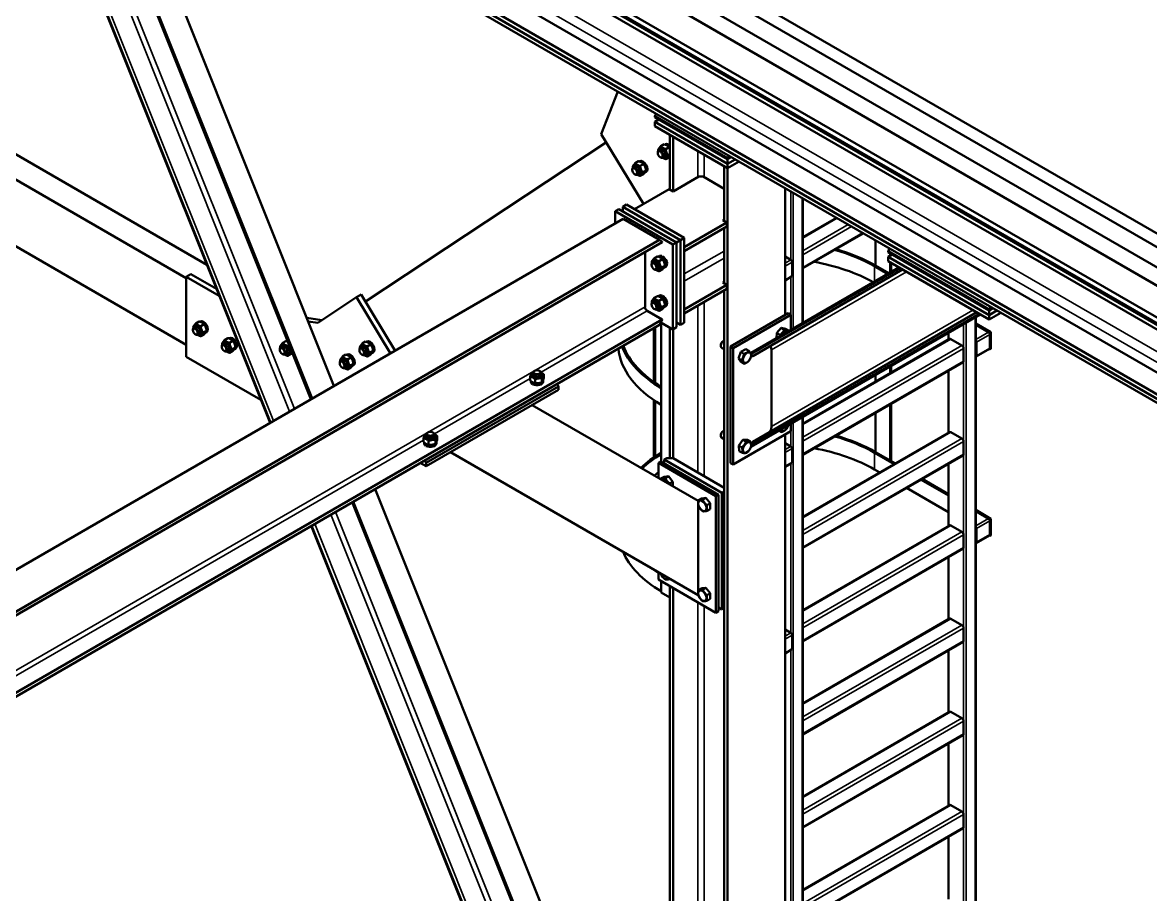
# Model space of a CAD drawing. Header units: millimetres. Extents: x 0 to 15979, y 0 to 11286.
# Drawn here: x 8316 to 11084, y 6516 to 8654 of the extents above; entities that cross this region are included whole.
import ezdxf

# ---------------------------------------------------------------- set-up
doc = ezdxf.new("R2010")
doc.units = ezdxf.units.MM
doc.header["$LTSCALE"] = 19
doc.layers.add('Видимые тонкие (ГОСТ)', color=7, linetype='Continuous', lineweight=35)
doc.layers.add('Видимый контур (ГОСТ)', color=7, linetype='Continuous', lineweight=50)

msp = doc.modelspace()

# ---------------------------------------------------------------- linework, layer by layer
at = {"layer": 'Видимые тонкие (ГОСТ)'}
for p, q in [((7804.2, 9749.9), (12269.6, 7171.8)), ((7781.6, 9736.8), (12269.6, 7145.7)), ((9025, 7731.3), (8406.7, 9276.3)), ((8971.7, 7700.5), (8364.3, 9218.5)), ((8983.3, 7707.2), (8371, 9237.4)), ((8932.2, 7677.7), (8324.8, 9195.7)), ((8925.5, 7673.9), (8320.9, 9184.8)), ((9973.2, 8275.1), (9973.2, 8339.2)), ((9988.8, 8275.1), (9988.8, 8330.2)), ((10201.3, 8072.4), (10201.3, 8240.2)), ((10207.6, 7904.6), (10207.6, 8236.5)), ((10229.6, 7917.2), (10229.6, 8223.9)), ((10230.9, 8125.8), (10315.1, 8174.5)), ((10230.9, 8094.8), (10342, 8159)), ((10230.9, 8085), (10350.5, 8154.1)), ((10230.9, 8054), (10377.3, 8138.5)), ((9940, 8037.9), (10037.6, 8094.2)), ((9940, 8019.9), (10037.6, 8076.3)), ((10187.5, 8064.4), (10201.3, 8072.4)), ((10187.5, 8057.1), (10204.5, 8066.9)), ((10409.5, 8058.3), (10406.7, 8056.7)), ((10406.7, 8056.7), (10406.7, 8019.5)), ((10104.6, 7841), (10470.3, 8052.2)), ((10154.1, 7852.3), (10485.3, 8043.5)), ((10187.5, 8023.6), (10204.5, 8033.4)), ((10201.3, 7938.1), (10201.3, 8030.1)), ((5608.3, 5511.9), (9843.7, 7957.2)), ((9588.5, 7796.8), (9849.3, 7947.4)), ((9973.2, 7551.3), (9973.2, 7959.9)), ((9988.8, 7542.3), (9988.8, 7968.9)), ((10154.1, 7664.1), (10648.3, 7949.4)), ((10104.1, 7617.9), (10663.3, 7940.8)), ((10625.5, 5601.3), (10625.5, 7914.9)), ((10631.9, 5601.3), (10631.9, 7918.6)), ((10653.8, 5613.9), (10653.8, 7931.2)), ((10589.5, 7877.7), (10589.5, 7894.1)), ((10657.4, 7912), (10655.1, 7910.7)), ((10686.3, 7895.2), (10655.1, 7877.2)), ((10689.5, 7889.7), (10657, 7870.9)), ((10230.9, 7668.6), (10594.1, 7878.3)), ((10230.9, 7637.6), (10620.9, 7862.8)), ((10230.9, 7627.8), (10625.2, 7855.4)), ((10689.5, 7856.2), (10657, 7837.5)), ((10230.9, 7596.7), (10625.2, 7824.4)), ((9326.8, 7645.7), (9561.9, 7781.5)), ((10589.5, 7649), (10589.5, 7801.7)), ((10207.6, 5356.3), (10207.6, 7673.6)), ((10229.6, 5369), (10229.6, 7686.3)), ((10201.3, 7615.2), (10201.3, 7651.9)), ((10230.9, 7440), (10594.1, 7649.7)), ((5811.1, 5615.9), (9300.3, 7630.4)), ((10187.5, 7607.2), (10201.3, 7615.2)), ((10230.9, 7408.9), (10620.9, 7634.1)), ((10230.9, 7399.1), (10625.2, 7626.8)), ((10187.5, 7599.9), (10204.5, 7609.7)), ((10230.9, 7368.1), (10625.2, 7595.8)), ((10409.5, 7601.1), (10406.7, 7599.4)), ((10406.7, 7599.4), (10406.7, 7558.6)), ((10187.5, 7566.4), (10204.5, 7576.2)), ((10201.3, 7157.9), (10201.3, 7572.8)), ((10589.5, 7420.4), (10589.5, 7573.1)), ((9898.5, 5548.2), (9126.1, 7478.6)), ((9904.6, 5369), (9072.8, 7447.8)), ((9904.6, 5404.7), (9084.4, 7454.5)), ((10657.4, 7454.7), (10655.1, 7453.4)), ((9868.5, 5317.2), (9026.6, 7421.2)), ((9875.7, 5319.9), (9033.3, 7425)), ((10230.9, 7211.4), (10594.1, 7421)), ((10686.3, 7438), (10655.1, 7420)), ((10689.5, 7432.5), (10657, 7413.7)), ((10230.9, 7180.3), (10620.9, 7405.5)), ((10230.9, 7170.5), (10625.2, 7398.2)), ((10689.5, 7399), (10657, 7380.2)), ((10230.9, 7139.5), (10625.2, 7367.2)), ((10589.5, 7191.8), (10589.5, 7344.5)), ((9973.2, 5259.4), (9973.2, 7232.8)), ((9988.8, 5259.4), (9988.8, 7223.9)), ((10230.9, 6982.7), (10594.1, 7192.4)), ((10230.9, 6951.7), (10620.9, 7176.9)), ((10230.9, 6941.9), (10625.2, 7169.6)), ((10187.5, 7150), (10201.3, 7157.9)), ((10187.5, 7142.6), (10204.5, 7152.4)), ((10187.5, 7109.1), (10204.5, 7118.9)), ((10201.3, 5356.3), (10201.3, 7115.6)), ((10230.9, 6910.9), (10625.2, 7138.5)), ((10589.5, 6963.2), (10589.5, 7115.9)), ((10230.9, 6754.1), (10594.1, 6963.8)), ((10230.9, 6723.1), (10620.9, 6948.3)), ((10230.9, 6713.3), (10625.2, 6940.9)), ((10230.9, 6682.3), (10625.2, 6909.9)), ((10589.5, 6734.6), (10589.5, 6887.3)), ((10230.9, 6525.5), (10594.1, 6735.2)), ((10230.9, 6494.5), (10620.9, 6719.7)), ((10230.9, 6484.7), (10625.2, 6712.3)), ((10230.9, 6453.6), (10625.2, 6681.3)), ((10589.5, 6505.9), (10589.5, 6658.7))]:
    msp.add_line(p, q, dxfattribs=at)
at = {"layer": 'Видимый контур (ГОСТ)'}
for p, q in [((5923.6, 11043), (12683.6, 7140.2)), ((5966.1, 11067.5), (12726, 7164.7)), ((6033.9, 11061.8), (13706, 6632.3)), ((5923.6, 10998.1), (12683.6, 7095.3)), ((5855.7, 10958.9), (13527.9, 6529.4)), ((7425.5, 10038.3), (13249.6, 6675.8)), ((7571.9, 9949.7), (12408.5, 7157.3)), ((12408.5, 7145.9), (7571.9, 9938.3)), ((7425.5, 9842.8), (13080.3, 6578)), ((7571.9, 9779.9), (12408.5, 6987.5)), ((12408.5, 6976.1), (7571.9, 9768.5)), ((12269.6, 7120.8), (7760, 9724.4)), ((9024, 7730.8), (8405.3, 9277.1)), ((9026.8, 7732.3), (8409.6, 9274.6)), ((9080.5, 7763.4), (8495.7, 9224.9)), ((8923.7, 7672.8), (8320.9, 9179.2)), ((7878.1, 8574.8), (8768.5, 8060.7)), ((9776.7, 8485.3), (9736.5, 8381.1)), ((7979.9, 8453.9), (8718.1, 8027.7)), ((9871.4, 8430.6), (9867.9, 8424.5)), ((9867.9, 8424.5), (10046.1, 8321.6)), ((9867.9, 8424.5), (9867.9, 8422.1)), ((10046.1, 8319.2), (9867.9, 8422.1)), ((9877.8, 8416.4), (9867.9, 8410.6)), ((9867.9, 8410.6), (10046.1, 8307.8)), ((9867.9, 8400), (9867.9, 8410.6)), ((9867.9, 8400), (10046.1, 8297.1)), ((9157.6, 7970.1), (9748.8, 8360.9)), ((9736.5, 8381.1), (9840.1, 8209.7)), ((9904.6, 8245.3), (9904.6, 8378.8)), ((9913.1, 8240.4), (9913.1, 8373.9)), ((9875.1, 8334.6), (9875.1, 8335.9)), ((9881.8, 8343.2), (9877.2, 8340.5)), ((9882.3, 8351.2), (9890.5, 8356)), ((9893.7, 8356.1), (9892.3, 8355.3)), ((9894.5, 8344.2), (9902.7, 8348.9)), ((9900.7, 8328.4), (9904.6, 8330.7)), ((9819.6, 8309.8), (9827.8, 8314.5)), ((9831, 8314.7), (9829.7, 8313.9)), ((9831.8, 8302.7), (9840, 8307.5)), ((9881, 8324.4), (9882.2, 8323.7)), ((9891.8, 8325.9), (9887.2, 8323.2)), ((9894.5, 8319.7), (9902.7, 8324.4)), ((10037.6, 8168.5), (10037.6, 8302)), ((10046.1, 8321.6), (10049.6, 8327.8)), ((10055.3, 8324.5), (10046.1, 8319.2)), ((10046.1, 8321.6), (10046.1, 8319.2)), ((10046.1, 8319.2), (10046.1, 8307.8)), ((10046.1, 8307.8), (10065.2, 8318.8)), ((10046.1, 8297.1), (10074.3, 8313.5)), ((10046.1, 8297.1), (10046.1, 8307.8)), ((7979.9, 8290.6), (8718.1, 7864.4)), ((9812.4, 8293.1), (9812.4, 8294.5)), ((9819.2, 8301.8), (9814.5, 8299.1)), ((9818.3, 8282.9), (9819.5, 8282.2)), ((9829.2, 8284.5), (9824.5, 8281.7)), ((9831.8, 8278.2), (9840, 8283)), ((9838, 8286.9), (9846.2, 8291.7)), ((9846.3, 8288.3), (9842.9, 8286.3)), ((9976.1, 8276.7), (9913.1, 8240.4)), ((9986, 8276.7), (9976.1, 8276.7)), ((9986, 8276.7), (10037.6, 8246.9)), ((10046.1, 5147.9), (10046.1, 8297.1)), ((10187.5, 7937.1), (10187.5, 8248.2)), ((9818, 8196.9), (9903.2, 8246.1)), ((9913.1, 8240.4), (9903.2, 8246.1)), ((10230.9, 7918), (10230.9, 8223.1)), ((9779.5, 8197.1), (9770.3, 8191.8)), ((9911.7, 8110.2), (9770.3, 8191.8)), ((9770.3, 8191.8), (9770.3, 8161.6)), ((9779.5, 8197.1), (9920.9, 8115.5)), ((9789.4, 8202.8), (9798.6, 8208.1)), ((9930.8, 8121.2), (9789.4, 8202.8)), ((9789.4, 8202.8), (9789.4, 8191.4)), ((9798.6, 8208.1), (9940, 8126.5)), ((5394.6, 5635.3), (9790.5, 8173.3)), ((9790.5, 8173.3), (9879.6, 8121.8)), ((9940, 8104), (10044.6, 8164.5)), ((10034.7, 8170.2), (10037.6, 8171.8)), ((10044.6, 8164.5), (10034.7, 8170.2)), ((10044.6, 8154.7), (10044.6, 8164.5)), ((10230.9, 8127.9), (10313.4, 8175.5)), ((9940, 8094.2), (10044.6, 8154.7)), ((10037.6, 8015), (10037.6, 8150.6)), ((10230.9, 8051.9), (10379.1, 8137.5)), ((5483.7, 5583.9), (9879.6, 8121.8)), ((5491.8, 5579.2), (9885.5, 8115.9)), ((9879.6, 8121.8), (9885.5, 8117.1)), ((9885.5, 8117.1), (9885.5, 8115.9)), ((9920.9, 8115.5), (9911.7, 8110.2)), ((9911.7, 7902), (9911.7, 8110.2)), ((9920.9, 8115.5), (9930.8, 8121.2)), ((9920.9, 8115.5), (9920.9, 7907.3)), ((9930.8, 8121.2), (9940, 8126.5)), ((9930.8, 7913), (9930.8, 8121.2)), ((9940, 8126.5), (9940, 7918.3)), ((10409.5, 8058.3), (10409.5, 8120)), ((9843.7, 8091.7), (9843.7, 7957.2)), ((9866.1, 8076.2), (9874.3, 8081)), ((9876.2, 8080.3), (9879.3, 8082.1)), ((9885, 8082.3), (9885, 8080)), ((9940, 8104), (9940, 8094.2)), ((10444.2, 8100), (10440.6, 8093.8)), ((10440.6, 8093.8), (10688.1, 7950.9)), ((10440.6, 8091.4), (10440.6, 8093.8)), ((10688.1, 7948.5), (10440.6, 8091.4)), ((10450.5, 8085.7), (10440.6, 8080)), ((10444.9, 8088.9), (10444.9, 8082.4)), ((10447.7, 8087.3), (10447.7, 8084)), ((9859.9, 8060.1), (9859.9, 8061.4)), ((9865.7, 8068.2), (9861.9, 8066)), ((9878.4, 8069.2), (9886.6, 8073.9)), ((9882.7, 8077.1), (9882.7, 8079.7)), ((9884.1, 8078.9), (9884.1, 8076.1)), ((9884.5, 8053.4), (9892.7, 8058.1)), ((9891.1, 8053.7), (9894.6, 8055.7)), ((10104, 7844.8), (10466.8, 8054.2)), ((10201.3, 8072.4), (10187.5, 8080.4)), ((10204.5, 8033.4), (10204.5, 8066.9)), ((10406.7, 8056.7), (10438.9, 8038.1)), ((10409.5, 8058.3), (10441.7, 8039.7)), ((10440.6, 8080), (10688.1, 7937.1)), ((10440.6, 8080), (10440.6, 8069.3)), ((10688.1, 7926.5), (10440.6, 8069.3)), ((10444.9, 8066.9), (10444.9, 8041.5)), ((10447.7, 8065.3), (10447.7, 8043.2)), ((8718.1, 8031), (8729.4, 8037.5)), ((8799.1, 7984.2), (8718.1, 8031)), ((8718.1, 8031), (8718.1, 7835)), ((8729.4, 8037.5), (8792.3, 8001.2)), ((9865.7, 8049.9), (9866.9, 8049.2)), ((9875.7, 8050.9), (9871.9, 8048.7)), ((9878.4, 8044.7), (9886.6, 8049.4)), ((10107.9, 7836.6), (10475.8, 8049)), ((10187.5, 8022.1), (10203.5, 8031.4)), ((9940, 7950.5), (10044.6, 8011)), ((9940, 7940.7), (10044.6, 8001.2)), ((10034.7, 8016.7), (10037.6, 8018.3)), ((10044.6, 8011), (10034.7, 8016.7)), ((10044.6, 8001.2), (10044.6, 8011)), ((9135.9, 7980.7), (9040.8, 7917.9)), ((9135.9, 7980.7), (9147.2, 7987.2)), ((9219, 7843.3), (9135.9, 7980.7)), ((9147.2, 7987.2), (9230.3, 7849.8)), ((9865.7, 7971), (9861.9, 7968.9)), ((9866.1, 7979.1), (9874.3, 7983.8)), ((9876.2, 7983.2), (9879.3, 7985)), ((9878.4, 7972), (9886.6, 7976.7)), ((9882.7, 7980), (9882.7, 7982.6)), ((9884.1, 7981.7), (9884.1, 7979)), ((9885, 7985.2), (9885, 7982.8)), ((10037.6, 7514.1), (10037.6, 7997.1)), ((9849.3, 7947.4), (9885.5, 7926.5)), ((9859.9, 7962.9), (9859.9, 7964.3)), ((9865.7, 7952.7), (9866.9, 7952)), ((9875.7, 7953.7), (9871.9, 7951.5)), ((9878.4, 7947.5), (9886.6, 7952.2)), ((9884.5, 7956.2), (9892.7, 7960.9)), ((9891.1, 7956.5), (9894.6, 7958.6)), ((9940, 7950.5), (9940, 7940.7)), ((10107.9, 7626.5), (10657.8, 7943.9)), ((10688.1, 7950.9), (10691.6, 7957.1)), ((10697.3, 7953.8), (10688.1, 7948.5)), ((10688.1, 7948.5), (10688.1, 7950.9)), ((10688.1, 7948.5), (10688.1, 7937.1)), ((10688.1, 7937.1), (10707.2, 7948.1)), ((10716.4, 7942.8), (10688.1, 7926.5)), ((5655.9, 5484.5), (9885.5, 7926.5)), ((8741.5, 7916.8), (8749.7, 7921.5)), ((8752.9, 7921.7), (8751.5, 7920.9)), ((9013.6, 7930.4), (9051, 7924.6)), ((9040.8, 7917.9), (9017.2, 7921.6)), ((9885.5, 7925.2), (9879.6, 7913.6)), ((9882.3, 7918.9), (9911.7, 7902)), ((9883.4, 7577.8), (9883.4, 7918.3)), ((9885.5, 7926.5), (9885.5, 7925.2)), ((9920.9, 7918.7), (9930.8, 7913)), ((9930.8, 7913), (9940, 7918.3)), ((10053.8, 7859.9), (10195.3, 7941.6)), ((10201.6, 7937.9), (10060.2, 7856.2)), ((10104, 7613.8), (10666.8, 7938.7)), ((10201.6, 7937.9), (10195.3, 7941.6)), ((10201.6, 7901.1), (10201.6, 7937.9)), ((10655.1, 5615.8), (10655.1, 7932)), ((10655.1, 7916.5), (10692.4, 7895)), ((10688.1, 7937.1), (10688.1, 7926.5)), ((5664, 5479.8), (9879.6, 7913.6)), ((8734.3, 7900.1), (8734.3, 7901.5)), ((8741, 7908.8), (8736.4, 7906.1)), ((8740.2, 7889.9), (8741.4, 7889.2)), ((8751, 7891.5), (8746.4, 7888.8)), ((8753.7, 7909.7), (8761.9, 7914.5)), ((8753.7, 7885.2), (8761.9, 7890)), ((8759.9, 7894), (8768, 7898.7)), ((8768.2, 7895.3), (8764.8, 7893.3)), ((9865.7, 7905.6), (9865.7, 7772.7)), ((9868.6, 7907.3), (9868.6, 7770.7)), ((9904.6, 7586.4), (9904.6, 7906)), ((9920.9, 7907.3), (9911.7, 7902)), ((9913.1, 7586), (9913.1, 7902.8)), ((10165.9, 7880.5), (10166.9, 7893.3)), ((10166.9, 7893.3), (10178, 7905.7)), ((10174.5, 7888.9), (10166.9, 7893.3)), ((10178, 7905.7), (10188, 7903.3)), ((10185.6, 7901.3), (10178, 7905.7)), ((10195.6, 7898.9), (10188, 7903.3)), ((10588.2, 7876.9), (10588.2, 7893.3)), ((10655.1, 7913.2), (10689.5, 7893.4)), ((10657.4, 7912), (10686.3, 7895.2)), ((10692.4, 7895), (10689.5, 7893.4)), ((10689.5, 7893.4), (10689.5, 7852.6)), ((10689.5, 7889.7), (10689.5, 7856.2)), ((10692.4, 7854.2), (10692.4, 7895)), ((8805, 7859.3), (8805, 7860.7)), ((8811.8, 7868), (8807.1, 7865.2)), ((8812.2, 7876), (8820.4, 7880.7)), ((8823.6, 7880.9), (8822.3, 7880.1)), ((8824.4, 7868.9), (8832.6, 7873.6)), ((8954.2, 7860.7), (8949.5, 7858)), ((8954.7, 7868.7), (8962.8, 7873.4)), ((8966.9, 7861.6), (8970.8, 7863.8)), ((9149.6, 7859.2), (9144.9, 7856.5)), ((9150, 7867.3), (9158.2, 7872)), ((9161.4, 7872.1), (9160.1, 7871.4)), ((9162.2, 7860.2), (9170.4, 7864.9)), ((10029.6, 7863), (10029.6, 7861.7)), ((10035.5, 7873.2), (10036.6, 7873.9)), ((10053.8, 7574.1), (10053.8, 7859.9)), ((10060.2, 7856.2), (10053.8, 7859.9)), ((10230.9, 7670.6), (10591.1, 7878.6)), ((10620.9, 7862.8), (10594.1, 7878.3)), ((10657, 7870.9), (10657, 7837.5)), ((8718.1, 7835), (8901.1, 7729.4)), ((8810.9, 7849.1), (8812.1, 7848.4)), ((8821.8, 7850.6), (8817.1, 7847.9)), ((8824.4, 7844.4), (8832.6, 7849.1)), ((8830.6, 7853.1), (8838.8, 7857.9)), ((8838.9, 7854.5), (8835.5, 7852.5)), ((8947.5, 7852), (8947.5, 7853.4)), ((8953.3, 7841.8), (8954.5, 7841.1)), ((8964.2, 7843.3), (8959.5, 7840.6)), ((8966.9, 7837.1), (8975.1, 7841.9)), ((8973, 7845.8), (8977, 7848.2)), ((9101.8, 7835.4), (9110, 7840.1)), ((9113.2, 7840.3), (9111.8, 7839.5)), ((9114, 7828.3), (9122.2, 7833)), ((9142.8, 7850.6), (9142.8, 7851.9)), ((9148.7, 7840.4), (9149.9, 7839.7)), ((9159.6, 7841.9), (9154.9, 7839.2)), ((9162.2, 7835.7), (9170.4, 7840.4)), ((9168.4, 7844.4), (9176.6, 7849.1)), ((9176.7, 7845.7), (9173.3, 7843.8)), ((10037.6, 7853.7), (10031.6, 7857.1)), ((10060.2, 7856.2), (10060.2, 7570.5)), ((10072.7, 7830.8), (10078.8, 7846.6)), ((10078.8, 7846.6), (10091.1, 7853.6)), ((10086.4, 7842.2), (10078.8, 7846.6)), ((10098.7, 7849.3), (10091.1, 7853.6)), ((10104, 7844.8), (10104, 7842.2)), ((10154.1, 7852.3), (10154.1, 7664.1)), ((10625.2, 7824.4), (10625.2, 7855.4)), ((10688.6, 7854.2), (10656.1, 7835.4)), ((10689.5, 7852.6), (10687.7, 7853.6)), ((10692.4, 7854.2), (10689.5, 7852.6)), ((9094.6, 7818.7), (9094.6, 7820.1)), ((9101.3, 7827.4), (9096.6, 7824.6)), ((9100.5, 7808.5), (9101.6, 7807.8)), ((9111.3, 7810), (9106.6, 7807.3)), ((9114, 7803.8), (9122.2, 7808.5)), ((9120.1, 7812.5), (9128.3, 7817.3)), ((9128.5, 7813.9), (9125.1, 7811.9)), ((10080.3, 7826.4), (10072.7, 7830.8)), ((10078.8, 7822.1), (10072.7, 7830.8)), ((10086.4, 7817.7), (10078.8, 7822.1)), ((10230.9, 7594.7), (10623.9, 7821.6)), ((10444.9, 7810.6), (10444.9, 7794.2)), ((10447.7, 7812.2), (10447.7, 7795.8)), ((9561.9, 7786.5), (9561.9, 7777.1)), ((9568.7, 7790.9), (9568.7, 7795.7)), ((9572.8, 7800.4), (9571.6, 7799.8)), ((9574.2, 7779.5), (9574.2, 7770)), ((9584.6, 7800.4), (9585.7, 7799.8)), ((9588.7, 7790.9), (9588.7, 7795.7)), ((9590.9, 7782), (9590.9, 7772.6)), ((9593.9, 7773.8), (9593.9, 7777.9)), ((9595.4, 7791.7), (9595.4, 7782.2)), ((10409.5, 7773.8), (10409.5, 7790.2)), ((10588.2, 7648.3), (10588.2, 7801)), ((9306.4, 7574.5), (9631.7, 7762.3)), ((9631.7, 7754.2), (9306.4, 7566.4)), ((9563.4, 7773.8), (9563.4, 7775.8)), ((9566.1, 7772.9), (9566.7, 7773.3)), ((9568.2, 7768.6), (9567.2, 7768)), ((9568.1, 7772.4), (9567.3, 7772)), ((9631.7, 7762.3), (9628.2, 7768.5)), ((9631.7, 7762.3), (9631.7, 7754.2)), ((9865.7, 7728.2), (9865.7, 7588.2)), ((9868.6, 7726.3), (9868.6, 7590.1)), ((9566.6, 7716.6), (9973.9, 7481.4)), ((10409.5, 7601.1), (10409.5, 7697.8)), ((10444.9, 7718.3), (10444.9, 7580.7)), ((10447.7, 7719.9), (10447.7, 7579)), ((10201.6, 7652.1), (10201.6, 7670.2)), ((10230.9, 5370.8), (10230.9, 7687.1)), ((9307, 7639.9), (9307, 7644.6)), ((9311.1, 7649.4), (9310, 7648.7)), ((9322.9, 7649.4), (9324.1, 7648.7)), ((9327, 7639.9), (9327, 7644.6)), ((9333.8, 7640.7), (9333.8, 7631.2)), ((10029.6, 7642.6), (10029.6, 7641.2)), ((10035.5, 7652.8), (10036.6, 7653.5)), ((10060.2, 7570.5), (10201.6, 7652.1)), ((10178.3, 7650.3), (10172.8, 7653.5)), ((10187.5, 5229.6), (10187.5, 7643.9)), ((10230.9, 7442), (10591.1, 7650)), ((10620.9, 7634.1), (10594.1, 7649.7)), ((9300.3, 7635.5), (9300.3, 7626)), ((9301.8, 7622.7), (9301.8, 7624.7)), ((9304.4, 7621.8), (9305.1, 7622.2)), ((9306.6, 7617.5), (9305.6, 7616.9)), ((9306.5, 7621.4), (9305.7, 7620.9)), ((9312.6, 7628.4), (9312.6, 7618.9)), ((9329.3, 7631), (9329.3, 7621.5)), ((9332.3, 7622.7), (9332.3, 7626.8)), ((10037.6, 7633.2), (10031.6, 7636.6)), ((10073.8, 7616.9), (10083.8, 7630.8)), ((10081.4, 7612.5), (10073.8, 7616.9)), ((10074.9, 7603.5), (10073.8, 7616.9)), ((10083.8, 7630.8), (10095, 7631.3)), ((10091.4, 7626.5), (10083.8, 7630.8)), ((10102.5, 7627), (10095, 7631.3)), ((10104, 7616.1), (10104, 7613.8)), ((10201.3, 7615.2), (10187.5, 7623.1)), ((10625.2, 7595.8), (10625.2, 7626.8)), ((9366.6, 7601.1), (9973.9, 7250.5)), ((9890.5, 7582.7), (9896.9, 7586.4)), ((10031.9, 7501.1), (9890.5, 7582.7)), ((9890.5, 7582.7), (9890.5, 7573.7)), ((9896.9, 7586.4), (9912.4, 7586.4)), ((9912.4, 7586.4), (10038.3, 7513.7)), ((10082.5, 7599.1), (10074.9, 7603.5)), ((10204.5, 7576.2), (10204.5, 7609.7)), ((10230.9, 7366.1), (10623.9, 7593)), ((10406.7, 7599.4), (10455.1, 7571.5)), ((10409.5, 7601.1), (10458, 7573.1)), ((9306.4, 7566.4), (9292.3, 7574.5)), ((9302.9, 7580.7), (9306.4, 7574.5)), ((9306.4, 7574.5), (9306.4, 7566.4)), ((9876.4, 7574.5), (9882.7, 7578.2)), ((10017.8, 7492.9), (9876.4, 7574.5)), ((9876.4, 7574.5), (9876.4, 7537.8)), ((9882.7, 7578.2), (10024.1, 7496.6)), ((10060.2, 7570.5), (10053.8, 7574.1)), ((10187.5, 7564.9), (10203.5, 7574.1)), ((10419.8, 7551.1), (10406.7, 7558.6)), ((10588.2, 7419.7), (10588.2, 7572.4)), ((9882.9, 7536.4), (9890.5, 7540.8)), ((9890.5, 7540.8), (9901.1, 7541.7)), ((9893.5, 7537.4), (9901.1, 7541.7)), ((9901.1, 7541.7), (9911.7, 7528.5)), ((9904.1, 7524.2), (9911.7, 7528.5)), ((9911.7, 7528.5), (9911.7, 7517.4)), ((10520.9, 7533.5), (10588.2, 7494.7)), ((10523.7, 7535.2), (10588.2, 7497.9)), ((9904.6, 5703.7), (9181.6, 7510.6)), ((10031.9, 7501.1), (10038.3, 7504.7)), ((10031.9, 7215.3), (10031.9, 7501.1)), ((10038.3, 7513.7), (10038.3, 7504.7)), ((10038.3, 7504.7), (10038.3, 7219)), ((10588.2, 7453.9), (10485.5, 7513.1)), ((9899.2, 5543.5), (9125.1, 7478)), ((9898.5, 5553.8), (9127.9, 7479.6)), ((9973.9, 7477.3), (9973.9, 7481.4)), ((9973.9, 7256.8), (9973.9, 7474.2)), ((9974.8, 7483.3), (9982.4, 7487.7)), ((9982.4, 7487.7), (9993, 7488.7)), ((9985.4, 7484.3), (9993, 7488.7)), ((9993, 7488.7), (10003.6, 7475.5)), ((9996, 7471.1), (10003.6, 7475.5)), ((10003.6, 7475.5), (10003.6, 7461.3)), ((10017.8, 7492.9), (10024.1, 7496.6)), ((10017.8, 7207.1), (10017.8, 7492.9)), ((10024.1, 7496.6), (10024.1, 7210.8)), ((9996, 7456.9), (10003.6, 7461.3)), ((10655.1, 7459.3), (10692.4, 7437.8)), ((10655.1, 7456), (10689.5, 7436.1)), ((10657.4, 7454.7), (10686.3, 7438)), ((9866.4, 5317), (9024.8, 7420.1)), ((10230.9, 7213.4), (10591.1, 7421.3)), ((10620.9, 7405.5), (10594.1, 7421)), ((10692.4, 7437.8), (10689.5, 7436.1)), ((10689.5, 7436.1), (10689.5, 7395.3)), ((10689.5, 7432.5), (10689.5, 7399)), ((10692.4, 7397), (10692.4, 7437.8)), ((10625.2, 7367.2), (10625.2, 7398.2)), ((10688.6, 7396.9), (10656.1, 7378.2)), ((10657, 7413.7), (10657, 7380.2)), ((10689.5, 7395.3), (10687.7, 7396.4)), ((10692.4, 7397), (10689.5, 7395.3)), ((10230.9, 7137.5), (10623.9, 7364.4)), ((10588.2, 7191), (10588.2, 7343.7)), ((9876.4, 7306.8), (9876.4, 7288.8)), ((9876.4, 7288.8), (10017.8, 7207.1)), ((9883.4, 7256.5), (9883.4, 7284.7)), ((9904.1, 7289.6), (9905.2, 7290.2)), ((9904.6, 7244.3), (9883.4, 7256.5)), ((9904.6, 5229.6), (9904.6, 7272.4)), ((9913.1, 5224.7), (9913.1, 7267.5)), ((9973.9, 7250.5), (9973.9, 7253.8)), ((9974.8, 7262.9), (9982.4, 7267.3)), ((9982.4, 7267.3), (9993, 7268.2)), ((9985.4, 7263.8), (9993, 7268.2)), ((9993, 7268.2), (10003.6, 7255)), ((9996, 7250.6), (10003.6, 7255)), ((10003.6, 7255), (10003.6, 7240.9)), ((9996, 7236.5), (10003.6, 7240.9)), ((10017.8, 7207.1), (10024.1, 7210.8)), ((10024.1, 7219.8), (10031.9, 7215.3)), ((10031.9, 7215.3), (10038.3, 7219)), ((10037.6, 5152.8), (10037.6, 7218.6)), ((10230.9, 6984.8), (10591.1, 7192.7)), ((10620.9, 7176.9), (10594.1, 7192.4)), ((10625.2, 7138.5), (10625.2, 7169.6)), ((10201.3, 7157.9), (10187.5, 7165.9)), ((10204.5, 7118.9), (10204.5, 7152.4)), ((10187.5, 7107.6), (10203.5, 7116.9)), ((10230.9, 6908.9), (10623.9, 7135.8)), ((10588.2, 6962.4), (10588.2, 7115.1)), ((10230.9, 6756.1), (10591.1, 6964.1)), ((10620.9, 6948.3), (10594.1, 6963.8)), ((10625.2, 6909.9), (10625.2, 6940.9)), ((10230.9, 6680.2), (10623.9, 6907.2)), ((10588.2, 6733.8), (10588.2, 6886.5)), ((10230.9, 6527.5), (10591.1, 6735.5)), ((10620.9, 6719.7), (10594.1, 6735.2)), ((10625.2, 6681.3), (10625.2, 6712.3)), ((10230.9, 6451.6), (10623.9, 6678.5)), ((10588.2, 6505.2), (10588.2, 6657.9))]:
    msp.add_line(p, q, dxfattribs=at)
for centre, major_axis, ratio, start_param, end_param in [((9901.3, 8342.9), (-7.6, 13.2), 0.57735, 5.187342, 6.283185), ((9882.2, 8331.8), (5, -8.66), 0.57735, 5.497787, 10.210176), ((9886.8, 8334.5), (6.7, -11.7), 0.57735, 5.546561, 10.161402), ((9886.8, 8334.5), (5, -8.66), 0.57735, 6.277446, 9.430517), ((9897.8, 8340.9), (7.6, -13.2), 0.57735, 1.670318, 2.7274), ((9824.2, 8293.1), (6.7, -11.7), 0.57735, 5.546561, 10.161402), ((9824.2, 8293.1), (5, -8.66), 0.57735, 6.277446, 9.430517), ((9838.7, 8301.5), (-7.6, 13.2), 0.57735, 3.141593, 6.283185), ((9835.1, 8299.4), (7.6, -13.2), 0.57735, 0.79058, 2.7274), ((9819.5, 8290.4), (5, -8.66), 0.57735, 5.497787, 10.210176), ((9835.1, 8299.4), (7.6, -13.2), 0.57735, 0.019946, 0.539946), ((9883.4, 8066.9), (-7.6, 13.2), 0.57735, 5.563408, 6.229384), ((9887, 8068.9), (-7.6, 13.2), 0.57735, 5.683766, 6.283185), ((9881.5, 8065.8), (-17.8, -26.1), 0.234781, 4.195031, 4.315388), ((9885.4, 8068), (-17.8, -26.1), 0.234781, 4.327222, 4.44663), ((9887, 8068.9), (7.6, -13.2), 0.57735, 0, 2.409981), ((10147.9, 7907.3), (366, 0), 0.57735, 0.785398, 1.115153), ((10147.9, 7907.3), (370, 0), 0.57735, 0.785398, 1.111455), ((9866.9, 8057.4), (5, -8.66), 0.57735, 5.497787, 10.210176), ((9870.7, 8059.5), (6.8, -11.7), 0.57735, 5.530999, 10.176964), ((9870.7, 8059.5), (5, -8.66), 0.57735, 6.277446, 9.430517), ((9881.5, 8065.8), (-12, -17.6), 0.234781, 4.170232, 4.218022), ((9883.4, 8066.9), (7.6, -13.2), 0.57735, 6.123801, 8.573759), ((10201.3, 8068.7), (-2.25, 3.9), 0.57735, 3.926991, 5.497787), ((10147.9, 7866.4), (-366, 0), 0.57735, 3.939175, 4.405462), ((10201.3, 8035.3), (2.25, -3.9), 0.57735, 0, 0.785398), ((9866.9, 7960.2), (5, -8.66), 0.57735, 5.497787, 10.210176), ((9870.7, 7962.4), (6.8, -11.7), 0.57735, 5.530999, 10.176964), ((9870.7, 7962.4), (5, -8.66), 0.57735, 6.277446, 9.430517), ((9883.4, 7969.7), (-7.6, 13.2), 0.57735, 5.563408, 6.229384), ((9887, 7971.8), (-7.6, 13.2), 0.57735, 5.683766, 6.283185), ((9881.5, 7968.6), (-17.8, -26.1), 0.234781, 4.195031, 4.315388), ((9881.5, 7968.6), (-12, -17.6), 0.234781, 4.170232, 4.218022), ((9885.4, 7970.8), (-17.8, -26.1), 0.234781, 4.327222, 4.44663), ((9883.4, 7969.7), (7.6, -13.2), 0.57735, 6.123801, 8.573759), ((9887, 7971.8), (7.6, -13.2), 0.57735, 0, 2.409981), ((9849.3, 7953.9), (4, -6.93), 0.57735, 3.926991, 5.497787), ((8760.5, 7908.5), (-7.6, 13.2), 0.57735, 3.141593, 6.283185), ((8757, 7906.4), (7.6, -13.2), 0.57735, 0.79058, 2.7274), ((8741.4, 7897.4), (5, -8.66), 0.57735, 5.497787, 10.210176), ((8746, 7900.1), (6.7, -11.7), 0.57735, 5.546561, 10.161402), ((8746, 7900.1), (5, -8.66), 0.57735, 6.277446, 9.430517), ((8757, 7906.4), (7.6, -13.2), 0.57735, 0.019946, 0.539946), ((10185.7, 7885.8), (7.1, 12.3), 0.57735, 6.048688, 8.088479), ((10657.4, 7908.3), (-2.25, 3.9), 0.57735, 5.497787, 6.268851), ((10686.3, 7891.5), (2.25, -3.9), 0.57735, 0.785398, 2.356194), ((8812.1, 7856.6), (5, -8.66), 0.57735, 5.497787, 10.210176), ((8816.8, 7859.3), (6.7, -11.7), 0.57735, 5.546561, 10.161402), ((8816.8, 7859.3), (5, -8.66), 0.57735, 6.277446, 9.430517), ((8831.3, 7867.7), (-7.6, 13.2), 0.57735, 3.141593, 6.283185), ((8827.7, 7865.6), (7.6, -13.2), 0.57735, 0.79058, 2.7274), ((8954.5, 7849.3), (5, -8.66), 0.57735, 5.497787, 10.210176), ((8959.2, 7852), (6.7, -11.7), 0.57735, 5.546561, 10.161402), ((8959.2, 7852), (5, -8.66), 0.57735, 6.277446, 9.430517), ((9154.6, 7850.6), (6.7, -11.7), 0.57735, 5.546561, 10.161402), ((9154.6, 7850.6), (5, -8.66), 0.57735, 6.277446, 9.430517), ((9169.1, 7858.9), (-7.6, 13.2), 0.57735, 3.141593, 6.283185), ((9165.5, 7856.9), (7.6, -13.2), 0.57735, 0.79058, 2.7274), ((10147.9, 7907.3), (-370, 0), 0.57735, 0.222329, 0.774528), ((10147.9, 7907.3), (-366, 0), 0.57735, 0.215415, 0.763294), ((10036.6, 7865.8), (-5, -8.66), 0.57735, 3.793259, 6.283185), ((10035.5, 7866.4), (-4.17, -7.22), 0.57735, 3.926991, 5.497787), ((10147.4, 7848.4), (3.1, 11.5), 0.517638, 5.190047, 6.760844), ((10594.1, 7873.4), (-3, 5.2), 0.57735, 5.497787, 6.283185), ((10620.9, 7857.9), (-3, 5.2), 0.57735, 3.926991, 5.497787), ((10653.8, 7872.8), (2.25, -3.9), 0.57735, 0.785398, 1.929117), ((8827.7, 7865.6), (7.6, -13.2), 0.57735, 0.019946, 0.539946), ((9106.3, 7818.7), (6.7, -11.7), 0.57735, 5.546561, 10.161402), ((9120.8, 7827.1), (-7.6, 13.2), 0.57735, 3.141593, 6.283185), ((9117.3, 7825), (7.6, -13.2), 0.57735, 0.79058, 2.7274), ((9149.9, 7847.9), (5, -8.66), 0.57735, 5.497787, 10.210176), ((9165.5, 7856.9), (7.6, -13.2), 0.57735, 0.019946, 0.539946), ((10147.9, 7866.4), (-370, 0), 0.57735, 0.052645, 0.774528), ((10107.9, 7843), (-1.79, -6.67), 0.517638, 5.622596, 6.760844), ((10653.8, 7839.3), (2.25, -3.9), 0.57735, 5.924865, 7.068583), ((10686.3, 7858.1), (2.25, -3.9), 0.57735, 0, 0.785398), ((9101.6, 7816), (5, -8.66), 0.57735, 5.497787, 10.210176), ((9106.3, 7818.7), (5, -8.66), 0.57735, 6.277446, 9.430517), ((9117.3, 7825), (7.6, -13.2), 0.57735, 0.019946, 0.539946), ((10620.9, 7826.8), (3, -5.2), 0.57735, 0, 0.785398), ((9578.7, 7790.9), (-13.5, 0), 0.57735, 5.542482, 10.165481), ((9578.7, 7795.7), (-10, 0), 0.57735, 5.497787, 10.210176), ((9578.7, 7790.9), (-10, 0), 0.57735, 6.277446, 9.430517), ((9578.7, 7777.9), (15.3, 0), 0.57735, 5.650548, 6.309027), ((9578.7, 7773.8), (-15.3, 0), 0.57735, 0, 0.719777), ((9578.7, 7777.9), (-15.3, 0), 0.57735, 0.31062, 0.59942), ((9578.7, 7771.5), (9.8, -40.8), 0.285443, 4.61047, 4.730828), ((9578.7, 7777.9), (-15.3, 0), 0.57735, 0.731612, 2.496266), ((9578.7, 7776), (9.8, -40.8), 0.285443, 4.742662, 4.86207), ((9578.7, 7773.8), (15.3, 0), 0.57735, 3.992612, 6.283185), ((10185.7, 7665.4), (-7.1, -12.3), 0.57735, 5.885193, 8.251974), ((9317, 7639.9), (-13.5, 0), 0.57735, 5.542482, 10.165481), ((9317, 7644.6), (-10, 0), 0.57735, 5.497787, 10.210176), ((9317, 7639.9), (-10, 0), 0.57735, 6.277446, 9.430517), ((10036.6, 7645.3), (-5, -8.66), 0.57735, 3.793259, 6.283185), ((10035.5, 7646), (-4.17, -7.22), 0.57735, 3.926991, 5.497787), ((10147.4, 7660.2), (-3.1, -11.5), 0.517638, 0.477658, 2.048455), ((10147.9, 7450), (366, 0), 0.57735, 0.785398, 1.115153), ((10147.9, 7450), (370, 0), 0.57735, 0.785398, 1.111455), ((10594.1, 7644.8), (-3, 5.2), 0.57735, 5.497787, 6.283185), ((9317, 7622.7), (-15.3, 0), 0.57735, 0, 0.719777), ((9317, 7626.8), (-15.3, 0), 0.57735, 0.31062, 0.59942), ((9317, 7620.5), (9.8, -40.8), 0.285443, 4.61047, 4.730828), ((9317, 7626.8), (-15.3, 0), 0.57735, 0.731612, 2.496266), ((9317, 7625), (9.8, -40.8), 0.285443, 4.742662, 4.86207), ((9317, 7622.7), (15.3, 0), 0.57735, 3.992612, 6.283185), ((9317, 7626.8), (15.3, 0), 0.57735, 5.650548, 6.309027), ((10107.9, 7620.1), (1.79, 6.67), 0.517638, 0.477658, 1.882971), ((10201.3, 7611.5), (-2.25, 3.9), 0.57735, 3.926991, 5.497787), ((10147.9, 7409.2), (-366, 0), 0.57735, 3.926991, 4.405462), ((10620.9, 7629.2), (-3, 5.2), 0.57735, 3.926991, 5.497787), ((10147.9, 7450), (370, 0), 0.57735, 2.367065, 2.586721), ((10147.9, 7450), (366, 0), 0.57735, 2.378298, 2.589287), ((10620.9, 7598.2), (3, -5.2), 0.57735, 0, 0.785398), ((10201.3, 7578), (2.25, -3.9), 0.57735, 0, 0.785398), ((10147.9, 7409.2), (-366, 0), 0.57735, 5.548264, 5.592303), ((9892.3, 7522.5), (-7.1, 12.3), 0.57735, 4.477892, 6.517682), ((10657.4, 7451), (-2.25, 3.9), 0.57735, 5.497787, 6.268851), ((10594.1, 7416.1), (-3, 5.2), 0.57735, 5.497787, 6.283185), ((10653.8, 7415.5), (2.25, -3.9), 0.57735, 0.785398, 1.929117), ((10686.3, 7434.3), (2.25, -3.9), 0.57735, 0.785398, 2.356194), ((10620.9, 7400.6), (-3, 5.2), 0.57735, 3.926991, 5.497787), ((10686.3, 7400.8), (2.25, -3.9), 0.57735, 0, 0.785398), ((10620.9, 7369.6), (3, -5.2), 0.57735, 0, 0.785398), ((10653.8, 7382.1), (2.25, -3.9), 0.57735, 5.924865, 7.068583), ((10147.9, 7409.2), (-370, 0), 0.57735, 0.245565, 0.774528), ((10147.9, 7450), (-370, 0), 0.57735, 0.666413, 0.746805), ((9892.3, 7302), (7.1, -12.3), 0.57735, 4.314397, 6.681178), ((10594.1, 7187.5), (-3, 5.2), 0.57735, 5.497787, 6.283185), ((10620.9, 7172), (-3, 5.2), 0.57735, 3.926991, 5.497787), ((10201.3, 7154.3), (-2.25, 3.9), 0.57735, 3.926991, 5.497787), ((10201.3, 7120.8), (2.25, -3.9), 0.57735, 0, 0.785398), ((10620.9, 7141), (3, -5.2), 0.57735, 0, 0.785398), ((10594.1, 6958.9), (-3, 5.2), 0.57735, 5.497787, 6.283185), ((10620.9, 6943.4), (-3, 5.2), 0.57735, 3.926991, 5.497787), ((10620.9, 6912.4), (3, -5.2), 0.57735, 0, 0.785398), ((10594.1, 6730.3), (-3, 5.2), 0.57735, 5.497787, 6.283185), ((10620.9, 6714.8), (-3, 5.2), 0.57735, 3.926991, 5.497787), ((10620.9, 6683.7), (3, -5.2), 0.57735, 0, 0.785398)]:
    msp.add_ellipse(centre, major_axis=major_axis, ratio=ratio, start_param=start_param, end_param=end_param, dxfattribs=at)
for centre, major_axis in [((9881, 8331.2), (4.17, -7.22)), ((9818.3, 8289.7), (4.17, -7.22)), ((9865.7, 8056.7), (4.17, -7.22)), ((9865.7, 7959.5), (4.17, -7.22)), ((8740.2, 7896.7), (4.17, -7.22)), ((8810.9, 7855.9), (4.17, -7.22)), ((8953.3, 7848.6), (4.17, -7.22)), ((9148.7, 7847.2), (4.17, -7.22)), ((10093.8, 7832.8), (-7.1, -12.3)), ((9100.5, 7815.3), (4.17, -7.22)), ((9578.7, 7797), (-8.33, 0)), ((9317, 7646), (-8.33, 0)), ((10093.8, 7612.3), (-7.1, -12.3)), ((9984.2, 7469.4), (7.1, -12.3)), ((9984.2, 7249), (7.1, -12.3))]:
    msp.add_ellipse(centre, major_axis=major_axis, ratio=0.57735, dxfattribs=at)
for points, weights in [([(9876.2, 8342.5), (9877.5, 8345.9), (9882.3, 8351.2)], [1, 1.15470053838, 1]), ([(9876.6, 8340.1), (9876.3, 8341.2), (9876.2, 8342.5)], [1.0342152495, 1.01958777803, 1]), ([(9882.3, 8351.2), (9886.6, 8346.7), (9894.5, 8344.2)], [1, 1.15470053838, 1]), ([(9902.7, 8348.9), (9898.4, 8353.4), (9890.5, 8356)], [1, 1.15470053838, 1]), ([(9894.5, 8344.2), (9895.8, 8335.2), (9900.7, 8328.4)], [1, 1.15470053838, 1]), ([(9904.6, 8345.9), (9903.8, 8347.4), (9902.7, 8348.9)], [1.04902204001, 1.03054005499, 1]), ([(9813.5, 8301.1), (9814.8, 8304.4), (9819.6, 8309.8)], [1, 1.15470053838, 1]), ([(9819.6, 8309.8), (9823.9, 8305.2), (9831.8, 8302.7)], [1, 1.15470053838, 1]), ([(9840, 8307.5), (9835.7, 8312), (9827.8, 8314.5)], [1, 1.15470053838, 1]), ([(9831.8, 8302.7), (9833.1, 8293.8), (9838, 8286.9)], [1, 1.15470053838, 1]), ([(9846.2, 8291.7), (9844.9, 8300.6), (9840, 8307.5)], [1, 1.15470053838, 1]), ([(9894.5, 8319.7), (9889.9, 8321.2), (9886.8, 8323)], [1, 1.08584662297, 1.0764170077]), ([(9900.7, 8328.4), (9895.8, 8323), (9894.5, 8319.7)], [1, 1.15470053838, 1]), ([(9902.7, 8324.4), (9903.8, 8325.6), (9904.6, 8326.6)], [1, 1.03054005499, 1.04902204001]), ([(9813.9, 8298.6), (9813.7, 8299.8), (9813.5, 8301.1)], [1.0342152495, 1.01958777803, 1]), ([(9831.8, 8278.2), (9827.2, 8279.7), (9824.2, 8281.6)], [1, 1.08584662297, 1.0764170077]), ([(9838, 8286.9), (9833.1, 8281.6), (9831.8, 8278.2)], [1, 1.15470053838, 1]), ([(9840, 8283), (9844.9, 8288.3), (9846.2, 8291.7)], [1, 1.15470053838, 1]), ([(9886.6, 8073.9), (9882.2, 8078.4), (9874.3, 8081)], [1, 1.15470053838, 1]), ([(9860, 8067.5), (9861.3, 8070.8), (9866.1, 8076.2)], [1, 1.15470053838, 1]), ([(9860.5, 8064.5), (9860.2, 8065.9), (9860, 8067.5)], [1.04073904202, 1.02413478012, 1]), ([(9866.1, 8076.2), (9870.5, 8071.7), (9878.4, 8069.2)], [1, 1.15470053838, 1]), ([(9878.4, 8069.2), (9879.7, 8060.2), (9884.5, 8053.4)], [1, 1.15470053838, 1]), ([(9884.5, 8053.4), (9879.7, 8048), (9878.4, 8044.7)], [1, 1.15470053838, 1]), ([(9892.7, 8058.1), (9891.4, 8067), (9886.6, 8073.9)], [1, 1.15470053838, 1]), ([(9886.6, 8049.4), (9891.4, 8054.8), (9892.7, 8058.1)], [1, 1.15470053838, 1]), ([(9878.4, 8044.7), (9873.5, 8046.2), (9870.3, 8048.2)], [1, 1.09096965211, 1.07495224791]), ([(9860, 7970.4), (9861.3, 7973.7), (9866.1, 7979.1)], [1, 1.15470053838, 1]), ([(9860.5, 7967.4), (9860.2, 7968.8), (9860, 7970.4)], [1.04073904202, 1.02413478012, 1]), ([(9866.1, 7979.1), (9870.5, 7974.5), (9878.4, 7972)], [1, 1.15470053838, 1]), ([(9886.6, 7976.7), (9882.2, 7981.3), (9874.3, 7983.8)], [1, 1.15470053838, 1]), ([(9878.4, 7972), (9879.7, 7963.1), (9884.5, 7956.2)], [1, 1.15470053838, 1]), ([(9892.7, 7960.9), (9891.4, 7969.9), (9886.6, 7976.7)], [1, 1.15470053838, 1]), ([(9878.4, 7947.5), (9873.5, 7949.1), (9870.3, 7951.1)], [1, 1.09096965211, 1.07495224791]), ([(9884.5, 7956.2), (9879.7, 7950.8), (9878.4, 7947.5)], [1, 1.15470053838, 1]), ([(9886.6, 7952.2), (9891.4, 7957.6), (9892.7, 7960.9)], [1, 1.15470053838, 1]), ([(8735.4, 7908.1), (8736.7, 7911.4), (8741.5, 7916.8)], [1, 1.15470053838, 1]), ([(8741.5, 7916.8), (8745.8, 7912.2), (8753.7, 7909.7)], [1, 1.15470053838, 1]), ([(8761.9, 7914.5), (8757.6, 7919), (8749.7, 7921.5)], [1, 1.15470053838, 1]), ([(8735.8, 7905.6), (8735.5, 7906.8), (8735.4, 7908.1)], [1.0342152495, 1.01958777803, 1]), ([(8753.7, 7885.2), (8749.1, 7886.7), (8746, 7888.6)], [1, 1.08584662297, 1.0764170077]), ([(8753.7, 7909.7), (8755, 7900.8), (8759.9, 7894)], [1, 1.15470053838, 1]), ([(8759.9, 7894), (8755, 7888.6), (8753.7, 7885.2)], [1, 1.15470053838, 1]), ([(8768, 7898.7), (8766.8, 7907.6), (8761.9, 7914.5)], [1, 1.15470053838, 1]), ([(8761.9, 7890), (8766.8, 7895.3), (8768, 7898.7)], [1, 1.15470053838, 1]), ([(10185.6, 7901.3), (10181.8, 7894.1), (10174.5, 7888.9)], [1.16025403784, 1.33974596216, 1.16025403784]), ([(10174.5, 7888.9), (10174.7, 7887.2), (10174.8, 7885.6)], [1.16025403784, 1.19380625132, 1.2148147135]), ([(10195.6, 7898.9), (10192.3, 7899.1), (10185.6, 7901.3)], [1.16025403784, 1.33974596216, 1.16025403784]), ([(10195.7, 7897.7), (10195.7, 7898.3), (10195.6, 7898.9)], [1.18163093993, 1.171668352, 1.16025403784]), ([(8806.1, 7867.3), (8807.4, 7870.6), (8812.2, 7876)], [1, 1.15470053838, 1]), ([(8806.5, 7864.8), (8806.3, 7866), (8806.1, 7867.3)], [1.0342152495, 1.01958777803, 1]), ([(8812.2, 7876), (8816.5, 7871.4), (8824.4, 7868.9)], [1, 1.15470053838, 1]), ([(8832.6, 7873.6), (8828.3, 7878.2), (8820.4, 7880.7)], [1, 1.15470053838, 1]), ([(8824.4, 7868.9), (8825.7, 7860), (8830.6, 7853.1)], [1, 1.15470053838, 1]), ([(8838.8, 7857.9), (8837.5, 7866.8), (8832.6, 7873.6)], [1, 1.15470053838, 1]), ([(8948.5, 7860), (8949.8, 7863.3), (8954.7, 7868.7)], [1, 1.15470053838, 1]), ([(8948.9, 7857.5), (8948.7, 7858.7), (8948.5, 7860)], [1.0342152495, 1.01958777803, 1]), ([(8954.7, 7868.7), (8959, 7864.1), (8966.9, 7861.6)], [1, 1.15470053838, 1]), ([(8967.7, 7871.6), (8965.6, 7872.5), (8962.8, 7873.4)], [1.06679358702, 1.04877471657, 1]), ([(8966.9, 7861.6), (8968.2, 7852.7), (8973, 7845.8)], [1, 1.15470053838, 1]), ([(9143.9, 7858.5), (9145.2, 7861.9), (9150, 7867.3)], [1, 1.15470053838, 1]), ([(9150, 7867.3), (9154.4, 7862.7), (9162.2, 7860.2)], [1, 1.15470053838, 1]), ([(9170.4, 7864.9), (9166.1, 7869.5), (9158.2, 7872)], [1, 1.15470053838, 1]), ([(9162.2, 7860.2), (9163.5, 7851.3), (9168.4, 7844.4)], [1, 1.15470053838, 1]), ([(9176.6, 7849.1), (9175.3, 7858), (9170.4, 7864.9)], [1, 1.15470053838, 1]), ([(8824.4, 7844.4), (8819.8, 7845.9), (8816.8, 7847.8)], [1, 1.08584662297, 1.0764170077]), ([(8830.6, 7853.1), (8825.7, 7847.7), (8824.4, 7844.4)], [1, 1.15470053838, 1]), ([(8832.6, 7849.1), (8837.5, 7854.5), (8838.8, 7857.9)], [1, 1.15470053838, 1]), ([(8966.9, 7837.1), (8962.2, 7838.6), (8959.2, 7840.5)], [1, 1.08584662297, 1.0764170077]), ([(8973, 7845.8), (8968.2, 7840.5), (8966.9, 7837.1)], [1, 1.15470053838, 1]), ([(8975.1, 7841.9), (8976.9, 7843.9), (8978.1, 7845.4)], [1, 1.053440195, 1.06995932338]), ([(9095.6, 7826.7), (9096.9, 7830), (9101.8, 7835.4)], [1, 1.15470053838, 1]), ([(9101.8, 7835.4), (9106.1, 7830.8), (9114, 7828.3)], [1, 1.15470053838, 1]), ([(9122.2, 7833), (9117.9, 7837.6), (9110, 7840.1)], [1, 1.15470053838, 1]), ([(9128.3, 7817.3), (9127, 7826.2), (9122.2, 7833)], [1, 1.15470053838, 1]), ([(9144.3, 7856.1), (9144.1, 7857.3), (9143.9, 7858.5)], [1.0342152495, 1.01958777803, 1]), ([(9162.2, 7835.7), (9157.6, 7837.2), (9154.6, 7839)], [1, 1.08584662297, 1.0764170077]), ([(9168.4, 7844.4), (9163.5, 7839), (9162.2, 7835.7)], [1, 1.15470053838, 1]), ([(9170.4, 7840.4), (9175.3, 7845.8), (9176.6, 7849.1)], [1, 1.15470053838, 1]), ([(10086.4, 7842.2), (10085.1, 7833.3), (10080.3, 7826.4)], [1.16025403784, 1.33974596216, 1.16025403784]), ([(10098.7, 7849.3), (10094.3, 7844.7), (10086.4, 7842.2)], [1.16025403784, 1.33974596216, 1.16025403784]), ([(10104.8, 7840.6), (10103.5, 7843.9), (10098.7, 7849.3)], [1.16025403784, 1.33974596216, 1.16025403784]), ([(10098.7, 7824.8), (10103.5, 7831.6), (10104.8, 7840.6)], [1.16025403784, 1.33974596216, 1.16025403784]), ([(9096.1, 7824.2), (9095.8, 7825.4), (9095.6, 7826.7)], [1.0342152495, 1.01958777803, 1]), ([(9114, 7803.8), (9109.4, 7805.3), (9106.3, 7807.2)], [1, 1.08584662297, 1.0764170077]), ([(9114, 7828.3), (9115.3, 7819.4), (9120.1, 7812.5)], [1, 1.15470053838, 1]), ([(9120.1, 7812.5), (9115.3, 7807.1), (9114, 7803.8)], [1, 1.15470053838, 1]), ([(9122.2, 7808.5), (9127, 7813.9), (9128.3, 7817.3)], [1, 1.15470053838, 1]), ([(10080.3, 7826.4), (10085.1, 7821), (10086.4, 7817.7)], [1.16025403784, 1.33974596216, 1.16025403784]), ([(10086.4, 7817.7), (10094.3, 7820.2), (10098.7, 7824.8)], [1.16025403784, 1.33974596216, 1.16025403784]), ([(9561.9, 7786.5), (9564.2, 7793.4), (9566.4, 7796.2)], [1, 1.15470053838, 1]), ([(9574.2, 7779.5), (9568.1, 7785), (9561.9, 7786.5)], [1, 1.15470053838, 1]), ([(9561.9, 7777.1), (9568.1, 7771.5), (9574.2, 7770)], [1, 1.15470053838, 1]), ([(9566.4, 7796.2), (9567.7, 7796.7), (9569, 7797.1)], [1, 1.02175754264, 1.0373949946]), ([(9590.9, 7782), (9582.5, 7782.8), (9574.2, 7779.5)], [1, 1.15470053838, 1]), ([(9588.5, 7796.8), (9591.7, 7795.1), (9595.4, 7791.7)], [1.07587610027, 1.08802862873, 1]), ([(9595.4, 7791.7), (9593.2, 7788.9), (9590.9, 7782)], [1, 1.15470053838, 1]), ([(9590.9, 7772.6), (9593.2, 7775.4), (9595.4, 7782.2)], [1, 1.15470053838, 1]), ([(9574.2, 7770), (9582.5, 7769.2), (9590.9, 7772.6)], [1, 1.15470053838, 1]), ([(10190.6, 7657.4), (10193.7, 7661.9), (10195.2, 7666.5)], [1.16025403784, 1.27076190247, 1.24519692492]), ([(9300.3, 7635.5), (9302.5, 7642.3), (9304.8, 7645.1)], [1, 1.15470053838, 1]), ([(9304.8, 7645.1), (9306.1, 7645.7), (9307.4, 7646.1)], [1, 1.02175754264, 1.0373949946]), ([(9326.9, 7645.7), (9330.1, 7644), (9333.8, 7640.7)], [1.07587610027, 1.08802862873, 1]), ([(9333.8, 7640.7), (9331.5, 7637.9), (9329.3, 7631)], [1, 1.15470053838, 1]), ([(10175.5, 7655.1), (10177.5, 7652.5), (10178.3, 7650.3)], [1.24519688047, 1.27076199854, 1.16025403784]), ([(10178.3, 7650.3), (10186.2, 7652.8), (10190.6, 7657.4)], [1.16025403784, 1.33974596216, 1.16025403784]), ([(9312.6, 7628.4), (9306.4, 7634), (9300.3, 7635.5)], [1, 1.15470053838, 1]), ([(9300.3, 7626), (9306.4, 7620.4), (9312.6, 7618.9)], [1, 1.15470053838, 1]), ([(9329.3, 7631), (9320.9, 7631.7), (9312.6, 7628.4)], [1, 1.15470053838, 1]), ([(9312.6, 7618.9), (9320.9, 7618.2), (9329.3, 7621.5)], [1, 1.15470053838, 1]), ([(9329.3, 7621.5), (9331.5, 7624.3), (9333.8, 7631.2)], [1, 1.15470053838, 1]), ([(10091.4, 7626.5), (10088.2, 7618.5), (10081.4, 7612.5)], [1.16025403784, 1.33974596216, 1.16025403784]), ([(10081.4, 7612.5), (10083.7, 7604.8), (10082.5, 7599.1)], [1.16025403784, 1.33974596216, 1.16025403784]), ([(10102.5, 7627), (10098.7, 7625.7), (10091.4, 7626.5)], [1.16025403784, 1.33974596216, 1.16025403784]), ([(10093.7, 7599.6), (10100.4, 7605.5), (10103.7, 7613.5)], [1.16025403784, 1.33974596216, 1.16025403784]), ([(10103.7, 7613.5), (10104.9, 7619.2), (10102.5, 7627)], [1.16025403784, 1.33974596216, 1.16025403784]), ([(10082.5, 7599.1), (10089.9, 7598.3), (10093.7, 7599.6)], [1.16025403784, 1.33974596216, 1.16025403784]), ([(9882.9, 7536.4), (9882.7, 7535.3), (9882.5, 7534.2)], [1.16025403784, 1.18257178222, 1.19933961992]), ([(9893.5, 7537.4), (9886.4, 7535.9), (9882.9, 7536.4)], [1.16025403784, 1.33974596216, 1.16025403784]), ([(9904.1, 7524.2), (9897.1, 7529.7), (9893.5, 7537.4)], [1.16025403784, 1.33974596216, 1.16025403784]), ([(9903.7, 7522), (9903.9, 7523), (9904.1, 7524.2)], [1.19933961992, 1.18257178222, 1.16025403784]), ([(9974.8, 7483.3), (9973.1, 7475.2), (9974.8, 7469.2)], [1.16025403784, 1.33974596216, 1.16025403784]), ([(9985.4, 7484.3), (9978.4, 7482.8), (9974.8, 7483.3)], [1.16025403784, 1.33974596216, 1.16025403784]), ([(9996, 7471.1), (9989, 7476.7), (9985.4, 7484.3)], [1.16025403784, 1.33974596216, 1.16025403784]), ([(9974.8, 7469.2), (9978.4, 7461.6), (9985.4, 7456)], [1.16025403784, 1.33974596216, 1.16025403784]), ([(9985.4, 7456), (9989, 7455.5), (9996, 7456.9)], [1.16025403784, 1.33974596216, 1.16025403784]), ([(9996, 7456.9), (9994.3, 7463), (9996, 7471.1)], [1.16025403784, 1.33974596216, 1.16025403784]), ([(9882.5, 7303.3), (9882.7, 7302.5), (9882.9, 7301.8)], [1.19437689115, 1.179346271, 1.16025403784]), ([(9882.9, 7301.8), (9886.4, 7294.2), (9893.5, 7288.6)], [1.16025403784, 1.33974596216, 1.16025403784]), ([(9893.5, 7288.6), (9897.1, 7288.1), (9904.1, 7289.6)], [1.16025403784, 1.33974596216, 1.16025403784]), ([(9904.1, 7289.6), (9903.9, 7290.3), (9903.7, 7291)], [1.16025403784, 1.179346271, 1.19437689115]), ([(9974.8, 7262.9), (9973.1, 7254.8), (9974.8, 7248.7)], [1.16025403784, 1.33974596216, 1.16025403784]), ([(9985.4, 7263.8), (9978.4, 7262.3), (9974.8, 7262.9)], [1.16025403784, 1.33974596216, 1.16025403784]), ([(9996, 7250.6), (9989, 7256.2), (9985.4, 7263.8)], [1.16025403784, 1.33974596216, 1.16025403784]), ([(9996, 7236.5), (9994.3, 7242.5), (9996, 7250.6)], [1.16025403784, 1.33974596216, 1.16025403784]), ([(9974.8, 7248.7), (9978.4, 7241.1), (9985.4, 7235.5)], [1.16025403784, 1.33974596216, 1.16025403784]), ([(9985.4, 7235.5), (9989, 7235), (9996, 7236.5)], [1.16025403784, 1.33974596216, 1.16025403784])]:
    msp.add_rational_spline(points, weights, degree=2, dxfattribs=at)

doc.saveas('drawing.dxf')
